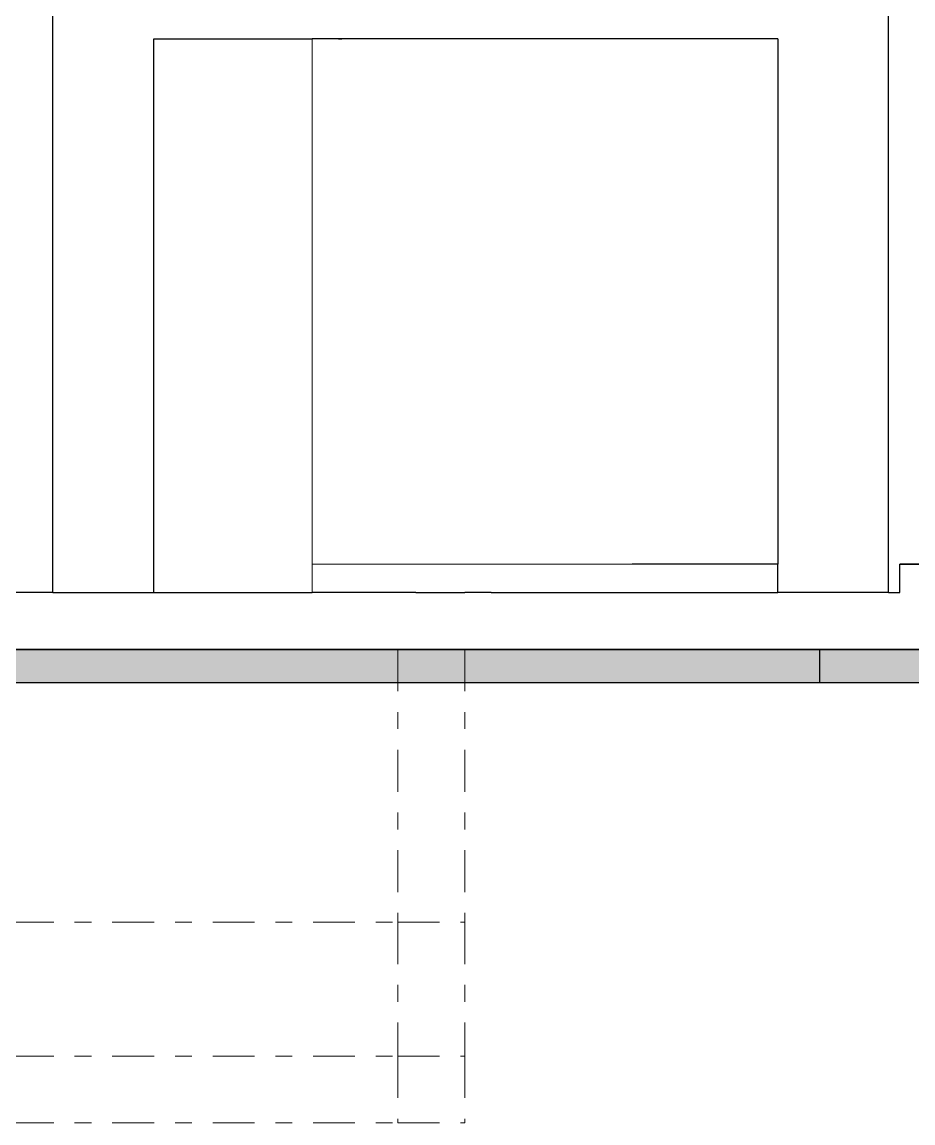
# Model space of a CAD drawing. Header units: metres. Extents: x 294 to 1101, y -498 to -355.
# Drawn here: x 551.52 to 556.85, y -474.3 to -467.72 of the extents above; entities that cross this region are included whole.
import ezdxf

# ---------------------------------------------------------------- set-up
doc = ezdxf.new("R2010")
doc.units = ezdxf.units.M
doc.linetypes.add('DASHDOT2', pattern=[0.5, 0.25, -0.125, 0, -0.125])
for name, color, linetype, lineweight in [('19-JARDINERIA', 80, 'Continuous', 0), ('roof', 16, 'DASHDOT2', 18), ('wall', 7, 'Continuous', 25)]:
    doc.layers.add(name, color=color, linetype=linetype, lineweight=lineweight)

msp = doc.modelspace()

# ---------------------------------------------------------------- hatches: boundary and pattern name
at = {"layer": 'wall'}
h = msp.add_hatch(color=256, dxfattribs=at)
h.dxf.hatch_style = 1
h.paths.add_polyline_path([(553.7677, -471.47), (548.4618, -471.47), (548.4618, -471.67), (553.7677, -471.67)])
h = msp.add_hatch(color=256, dxfattribs=at)
h.dxf.hatch_style = 1
h.paths.add_polyline_path([(554.1677, -471.47), (553.7677, -471.47), (553.7677, -471.67), (554.1677, -471.67)])
h = msp.add_hatch(color=256, dxfattribs=at)
h.dxf.hatch_style = 1
h.paths.add_polyline_path([(556.2884, -471.47), (555.1369, -471.47), (554.1677, -471.47), (554.1677, -471.67), (556.2884, -471.67)])
h = msp.add_hatch(color=256, dxfattribs=at)
h.dxf.hatch_style = 1
h.paths.add_polyline_path([(569.3714, -471.47), (567.6667, -471.47), (567.4245, -471.47), (567.2032, -471.47), (567.1158, -471.47), (567.1062, -471.47), (567.0933, -471.47), (566.4574, -471.47), (564.1932, -471.47), (564.1922, -471.47), (563.9664, -471.47), (563.1664, -471.47), (562.6622, -471.47), (562.6611, -471.47), (562.66, -471.47), (562.6589, -471.47), (562.6579, -471.47), (562.6568, -471.47), (562.6558, -471.47), (562.6547, -471.47), (562.6538, -471.47), (562.6528, -471.47), (562.6519, -471.47), (562.651, -471.47), (562.6502, -471.47), (562.6494, -471.47), (562.6487, -471.47), (562.648, -471.47), (562.6474, -471.47), (562.6468, -471.47), (562.6463, -471.47), (562.6459, -471.47), (562.6455, -471.47), (562.6452, -471.47), (562.6449, -471.47), (562.6448, -471.47), (562.6447, -471.47), (562.6446, -471.47), (562.643, -471.47), (562.5378, -471.47), (562.1764, -471.47), (562.0386, -471.47), (561.7083, -471.47), (561.7068, -471.47), (561.7055, -471.47), (561.7042, -471.47), (561.703, -471.47), (561.7019, -471.47), (561.701, -471.47), (561.7001, -471.47), (561.6993, -471.47), (561.6987, -471.47), (561.6982, -471.47), (561.6978, -471.47), (561.6975, -471.47), (561.6973, -471.47), (561.6972, -471.47), (561.6531, -471.47), (561.4727, -471.47), (561.2872, -471.47), (561.0973, -471.47), (560.9038, -471.47), (558.8086, -471.47), (558.5949, -471.47), (558.5884, -471.47), (558.5819, -471.47), (558.5754, -471.47), (558.569, -471.47), (558.5628, -471.47), (558.5567, -471.47), (558.5449, -471.47), (558.5394, -471.47), (558.529, -471.47), (558.5242, -471.47), (558.5197, -471.47), (558.5156, -471.47), (558.5118, -471.47), (558.5052, -471.47), (558.4983, -471.47), (558.4968, -471.47), (558.4958, -471.47), (558.4951, -471.47), (558.4949, -471.47), (558.1797, -471.47), (558.1795, -471.47), (558.1776, -471.47), (558.1757, -471.47), (558.1738, -471.47), (558.1718, -471.47), (558.1699, -471.47), (558.168, -471.47), (558.1662, -471.47), (558.1644, -471.47), (558.1626, -471.47), (558.1609, -471.47), (558.1592, -471.47), (558.1576, -471.47), (558.1561, -471.47), (557.7313, -471.47), (557.7154, -471.47), (557.0259, -471.47), (556.9893, -471.47), (556.9881, -471.47), (556.987, -471.47), (556.9859, -471.47), (556.9848, -471.47), (556.9838, -471.47), (556.9828, -471.47), (556.9818, -471.47), (556.9809, -471.47), (556.98, -471.47), (556.9281, -471.47), (556.8677, -471.47), (556.7677, -471.47), (556.2884, -471.47), (556.2884, -471.67), (569.3714, -471.67)])

# ---------------------------------------------------------------- linework, layer by layer
for p, q in [((551.7073, -471.13), (551.7073, -467.62)), ((556.7001, -471.13), (556.7001, -467.62)), ((552.3098, -471.13), (552.3098, -467.82)), ((552.3098, -467.82), (553.2563, -467.82)), ((553.6932, -467.82), (553.2563, -467.82)), ((553.4127, -467.82), (553.4131, -467.82)), ((553.4131, -467.82), (553.4141, -467.82)), ((553.4141, -467.82), (553.4156, -467.82)), ((553.4156, -467.82), (553.4177, -467.82)), ((553.4177, -467.82), (553.4201, -467.82)), ((553.4201, -467.82), (553.4227, -467.82)), ((553.4227, -467.82), (553.4253, -467.82)), ((553.4253, -467.82), (553.4277, -467.82)), ((553.4277, -467.82), (553.4298, -467.82)), ((553.4298, -467.82), (553.4314, -467.82)), ((553.4314, -467.82), (553.4324, -467.82)), ((553.4324, -467.82), (553.4327, -467.82)), ((553.8765, -467.82), (553.6932, -467.82)), ((554.1655, -467.82), (553.8765, -467.82)), ((554.3259, -467.82), (554.1655, -467.82)), ((555.1677, -467.82), (554.3259, -467.82)), ((556.0398, -467.82), (555.1677, -467.82)), ((556.0398, -467.82), (556.0398, -470.96)), ((556.0398, -470.96), (555.1677, -470.96)), ((556.0398, -471.13), (556.0398, -470.96)), ((556.7677, -471.13), (556.7677, -470.96)), ((556.7677, -470.96), (557.2677, -470.96)), ((556.9677, -470.96), (556.7677, -470.96)), ((551.7073, -471.13), (548.4618, -471.13)), ((551.7073, -471.13), (551.7609, -471.13)), ((551.7609, -471.13), (551.8381, -471.13)), ((551.8381, -471.13), (552.2073, -471.13)), ((552.2073, -471.13), (552.3098, -471.13)), ((552.3098, -471.13), (553.2563, -471.13)), ((553.6932, -471.13), (553.2563, -471.13)), ((553.7677, -471.13), (553.6932, -471.13)), ((553.8765, -471.13), (553.7677, -471.13)), ((553.8765, -471.13), (554.1677, -471.13)), ((554.3259, -471.13), (554.1677, -471.13)), ((554.3259, -471.13), (556.0398, -471.13)), ((556.5062, -471.13), (556.0398, -471.13)), ((556.7001, -471.13), (556.5062, -471.13)), ((556.7001, -471.13), (556.7677, -471.13)), ((555.2677, -471.47), (547.8339, -471.47)), ((555.2677, -471.47), (547.8339, -471.47)), ((548.4618, -471.47), (553.7677, -471.47)), ((553.7677, -471.47), (554.1677, -471.47)), ((554.1677, -471.47), (556.7677, -471.47)), ((554.1677, -471.47), (554.8677, -471.47)), ((554.1677, -471.47), (555.2677, -471.47)), ((554.1677, -471.47), (555.2677, -471.47)), ((554.1677, -471.47), (555.2677, -471.47)), ((554.1677, -471.47), (554.6259, -471.47)), ((554.1677, -471.47), (555.7842, -471.47)), ((554.3259, -471.47), (555.0445, -471.47)), ((554.3259, -471.47), (554.8109, -471.47)), ((554.3259, -471.47), (554.6259, -471.47)), ((554.5829, -471.47), (554.6054, -471.47)), ((554.6054, -471.47), (556.0146, -471.47)), ((554.7562, -471.47), (554.7606, -471.47)), ((554.7606, -471.47), (554.7643, -471.47)), ((554.7608, -471.47), (554.7609, -471.47)), ((554.7609, -471.47), (554.7609, -471.47)), ((554.7609, -471.47), (554.761, -471.47)), ((554.761, -471.47), (554.7611, -471.47)), ((554.7611, -471.47), (554.7612, -471.47)), ((554.7611, -471.47), (554.7611, -471.47)), ((554.7611, -471.47), (554.7612, -471.47)), ((554.7611, -471.47), (554.7612, -471.47)), ((554.7611, -471.47), (554.7611, -471.47)), ((554.7611, -471.47), (554.7611, -471.47)), ((554.7611, -471.47), (554.7612, -471.47)), ((554.7611, -471.47), (554.7612, -471.47)), ((554.7611, -471.47), (554.7612, -471.47)), ((554.7611, -471.47), (554.7612, -471.47)), ((554.7611, -471.47), (554.7612, -471.47)), ((554.7611, -471.47), (554.7612, -471.47)), ((554.7612, -471.47), (554.7612, -471.47)), ((554.7612, -471.47), (554.7612, -471.47)), ((554.7621, -471.47), (554.7621, -471.47)), ((554.7621, -471.47), (554.7622, -471.47)), ((554.7621, -471.47), (554.7621, -471.47)), ((554.7621, -471.47), (554.7622, -471.47)), ((554.7622, -471.47), (554.7622, -471.47)), ((554.7644, -471.47), (554.7747, -471.47)), ((554.7747, -471.47), (554.7784, -471.47)), ((554.7795, -471.47), (554.7803, -471.47)), ((554.7803, -471.47), (554.7849, -471.47)), ((554.7852, -471.47), (554.7853, -471.47)), ((554.7853, -471.47), (554.7854, -471.47)), ((554.7853, -471.47), (554.7853, -471.47)), ((554.7854, -471.47), (554.786, -471.47)), ((554.7854, -471.47), (554.7854, -471.47)), ((554.7854, -471.47), (554.7854, -471.47)), ((554.7854, -471.47), (554.7855, -471.47)), ((554.7854, -471.47), (554.7854, -471.47)), ((554.7855, -471.47), (554.7857, -471.47)), ((554.786, -471.47), (554.786, -471.47)), ((554.786, -471.47), (554.786, -471.47)), ((554.7861, -471.47), (554.7863, -471.47)), ((554.7862, -471.47), (554.7863, -471.47)), ((554.7862, -471.47), (554.7863, -471.47)), ((554.7863, -471.47), (554.7868, -471.47)), ((554.7863, -471.47), (554.7868, -471.47)), ((554.7865, -471.47), (554.7866, -471.47)), ((554.7868, -471.47), (554.7869, -471.47)), ((554.7868, -471.47), (554.7868, -471.47)), ((554.7868, -471.47), (554.7869, -471.47)), ((554.7869, -471.47), (554.7869, -471.47)), ((554.7869, -471.47), (554.787, -471.47)), ((554.7869, -471.47), (554.787, -471.47)), ((554.7874, -471.47), (554.7876, -471.47)), ((554.7876, -471.47), (554.7877, -471.47)), ((554.7876, -471.47), (554.7877, -471.47)), ((554.7896, -471.47), (554.7905, -471.47)), ((554.7896, -471.47), (554.7905, -471.47)), ((554.7913, -471.47), (554.7926, -471.47)), ((554.7913, -471.47), (554.7927, -471.47)), ((554.7933, -471.47), (554.7951, -471.47)), ((554.7934, -471.47), (554.7952, -471.47)), ((554.7982, -471.47), (554.8004, -471.47)), ((554.7982, -471.47), (554.8004, -471.47)), ((554.8008, -471.47), (554.8033, -471.47)), ((554.8008, -471.47), (554.8033, -471.47)), ((554.8036, -471.47), (554.8064, -471.47)), ((554.8036, -471.47), (554.8064, -471.47)), ((554.8081, -471.47), (554.8091, -471.47)), ((554.8081, -471.47), (554.8091, -471.47)), ((554.809, -471.47), (555.0531, -471.47)), ((554.809, -471.47), (555.0532, -471.47)), ((554.8109, -471.47), (555.0109, -471.47)), ((554.8109, -471.47), (555.0109, -471.47)), ((554.8109, -471.47), (555.0414, -471.47)), ((555.0445, -471.47), (555.1034, -471.47)), ((555.0531, -471.47), (555.1002, -471.47)), ((555.0532, -471.47), (555.1003, -471.47)), ((555.1002, -471.47), (555.1446, -471.47)), ((555.1003, -471.47), (555.1446, -471.47)), ((555.1034, -471.47), (555.1369, -471.47)), ((555.1363, -471.47), (555.1369, -471.47)), ((555.1363, -471.47), (555.1369, -471.47)), ((555.1369, -471.47), (556.4259, -471.47)), ((555.1369, -471.47), (556.4259, -471.47)), ((555.1369, -471.47), (555.1673, -471.47)), ((555.1446, -471.47), (555.1826, -471.47)), ((555.1446, -471.47), (555.1826, -471.47)), ((555.1673, -471.47), (555.2362, -471.47)), ((555.1826, -471.47), (555.2118, -471.47)), ((555.1826, -471.47), (555.2118, -471.47)), ((555.2118, -471.47), (555.2302, -471.47)), ((555.2118, -471.47), (555.2302, -471.47)), ((555.2302, -471.47), (555.2364, -471.47)), ((555.2302, -471.47), (555.2364, -471.47)), ((555.2362, -471.47), (555.3096, -471.47)), ((582.5648, -471.47), (555.2677, -471.47)), ((582.5648, -471.47), (555.2677, -471.47)), ((555.2677, -471.47), (555.2865, -471.47)), ((555.2677, -471.47), (556.7677, -471.47)), ((555.2865, -471.47), (555.3053, -471.47)), ((555.3053, -471.47), (555.3239, -471.47)), ((555.3096, -471.47), (555.3874, -471.47)), ((555.3239, -471.47), (555.3423, -471.47)), ((555.3423, -471.47), (555.3604, -471.47)), ((555.3604, -471.47), (555.3781, -471.47)), ((555.3781, -471.47), (555.3954, -471.47)), ((555.3874, -471.47), (555.4692, -471.47)), ((555.3954, -471.47), (555.4122, -471.47)), ((555.4122, -471.47), (555.4285, -471.47)), ((555.4285, -471.47), (555.444, -471.47)), ((555.444, -471.47), (555.4589, -471.47)), ((555.4589, -471.47), (555.4731, -471.47)), ((555.4692, -471.47), (555.5547, -471.47)), ((555.4731, -471.47), (555.4864, -471.47)), ((555.4864, -471.47), (555.4989, -471.47)), ((555.4989, -471.47), (555.5104, -471.47)), ((555.5104, -471.47), (555.521, -471.47)), ((555.521, -471.47), (555.5306, -471.47)), ((555.5306, -471.47), (555.5392, -471.47)), ((555.5392, -471.47), (555.5466, -471.47)), ((555.5466, -471.47), (555.553, -471.47)), ((555.553, -471.47), (555.5583, -471.47)), ((555.5547, -471.47), (555.6436, -471.47)), ((555.5583, -471.47), (555.5624, -471.47)), ((555.5624, -471.47), (555.5653, -471.47)), ((555.5653, -471.47), (555.5671, -471.47)), ((555.5671, -471.47), (555.5677, -471.47)), ((555.6436, -471.47), (555.7355, -471.47)), ((555.7355, -471.47), (555.8301, -471.47)), ((555.8301, -471.47), (555.9271, -471.47)), ((555.9271, -471.47), (556.0259, -471.47)), ((556.0259, -471.47), (556.0499, -471.47)), ((556.0259, -471.47), (556.8259, -471.47)), ((556.0259, -471.47), (556.8259, -471.47)), ((556.0259, -471.47), (556.8259, -471.47)), ((556.0259, -471.47), (556.8259, -471.47)), ((556.0499, -471.47), (556.0659, -471.47)), ((556.0659, -471.47), (556.1111, -471.47)), ((556.1111, -471.47), (556.1561, -471.47)), ((556.1561, -471.47), (556.2008, -471.47)), ((556.2008, -471.47), (556.245, -471.47)), ((556.245, -471.47), (556.2884, -471.47)), ((556.2884, -471.47), (556.3309, -471.47)), ((556.3309, -471.47), (556.3725, -471.47)), ((556.3725, -471.47), (556.4128, -471.47)), ((556.4128, -471.47), (556.4517, -471.47)), ((556.4517, -471.47), (556.4891, -471.47)), ((556.4891, -471.47), (556.5248, -471.47)), ((556.5248, -471.47), (556.5588, -471.47)), ((556.5588, -471.47), (556.5908, -471.47)), ((556.5908, -471.47), (556.6207, -471.47)), ((556.6207, -471.47), (556.6484, -471.47)), ((556.6484, -471.47), (556.6738, -471.47)), ((556.6738, -471.47), (556.6968, -471.47)), ((556.6968, -471.47), (556.7174, -471.47)), ((556.7174, -471.47), (556.7353, -471.47)), ((556.7353, -471.47), (556.7507, -471.47)), ((556.7507, -471.47), (556.7633, -471.47)), ((556.7633, -471.47), (556.7731, -471.47)), ((556.7677, -471.47), (557.9677, -471.47)), ((556.7677, -471.47), (556.8677, -471.47)), ((556.7731, -471.47), (556.7802, -471.47)), ((556.7802, -471.47), (556.7845, -471.47)), ((556.7845, -471.47), (556.7859, -471.47)), ((556.7859, -471.47), (556.8259, -471.47)), ((556.8259, -471.47), (556.9294, -471.47)), ((583.8268, -471.67), (542.7899, -471.67))]:
    msp.add_line(p, q)
at = {"layer": '19-JARDINERIA', "color": 251}
for p, q in [((553.2563, -467.82), (553.2563, -470.96)), ((553.2563, -470.96), (553.2563, -471.13)), ((553.2563, -470.96), (553.3466, -470.96)), ((553.3466, -470.96), (553.3474, -470.96)), ((553.3474, -470.96), (553.6932, -470.96)), ((553.8765, -470.96), (553.6932, -470.96)), ((553.8765, -470.96), (554.1655, -470.96)), ((556.0398, -470.96), (553.9859, -470.96)), ((554.1655, -470.96), (554.3259, -470.96)), ((555.1677, -470.96), (554.3259, -470.96))]:
    msp.add_line(p, q, dxfattribs=at)
at = {"layer": 'roof'}
for p, q in [((553.7677, -471.47), (553.7677, -473.1)), ((554.1677, -471.47), (554.1677, -473.1)), ((548.4618, -473.1), (553.7677, -473.1)), ((553.7677, -473.1), (553.7677, -473.9)), ((553.7677, -473.1), (554.1677, -473.1)), ((554.1677, -473.1), (554.1677, -473.9)), ((548.4618, -473.9), (553.7677, -473.9)), ((553.7677, -473.9), (553.7677, -474.3)), ((553.7677, -473.9), (554.1677, -473.9)), ((554.1677, -473.9), (554.1677, -474.3)), ((548.4618, -474.3), (553.7677, -474.3)), ((553.7677, -474.3), (554.1677, -474.3))]:
    msp.add_line(p, q, dxfattribs=at)
at = {"layer": 'wall'}
msp.add_line((556.2884, -471.47), (556.2884, -471.67), dxfattribs=at)

doc.saveas('drawing.dxf')
